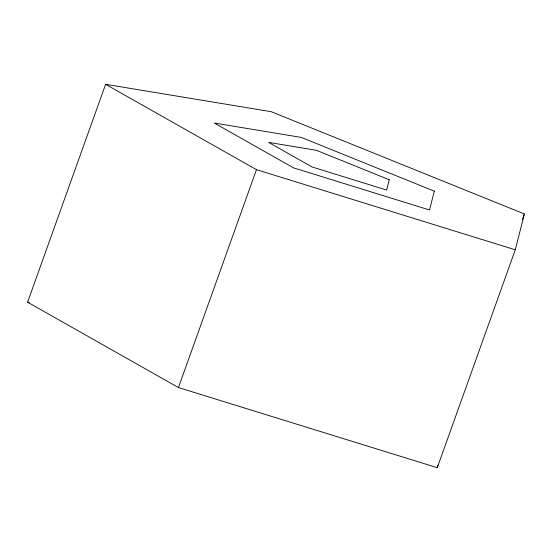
<?xml version="1.0" encoding="UTF-8"?>
<svg xmlns="http://www.w3.org/2000/svg" width="552" height="552" viewBox="0 0 552 552"><rect width="100%" height="100%" fill="white"/><g stroke="black" fill="none" stroke-linecap="round" stroke-linejoin="round"><path stroke-width="0.83" d="M437.267 467.689L515.278 249.801L524.4 213.976L271.211 111.697L105.618 84.311L27.6 302.199L178.441 387.552L437.267 467.689L437.902 465.191M178.441 387.552L256.459 169.664L105.618 84.311M522.371 219.648L524.4 213.976M27.6 302.199L29.297 302.475M256.459 169.664L515.278 249.801M389.257 179.738L386.635 190.06L312.087 166.98L268.645 142.395L316.337 150.282L389.257 179.738M434.307 191.151L429.518 209.974L293.547 167.87L214.3 123.034L301.295 137.42L434.307 191.151"/></g></svg>
